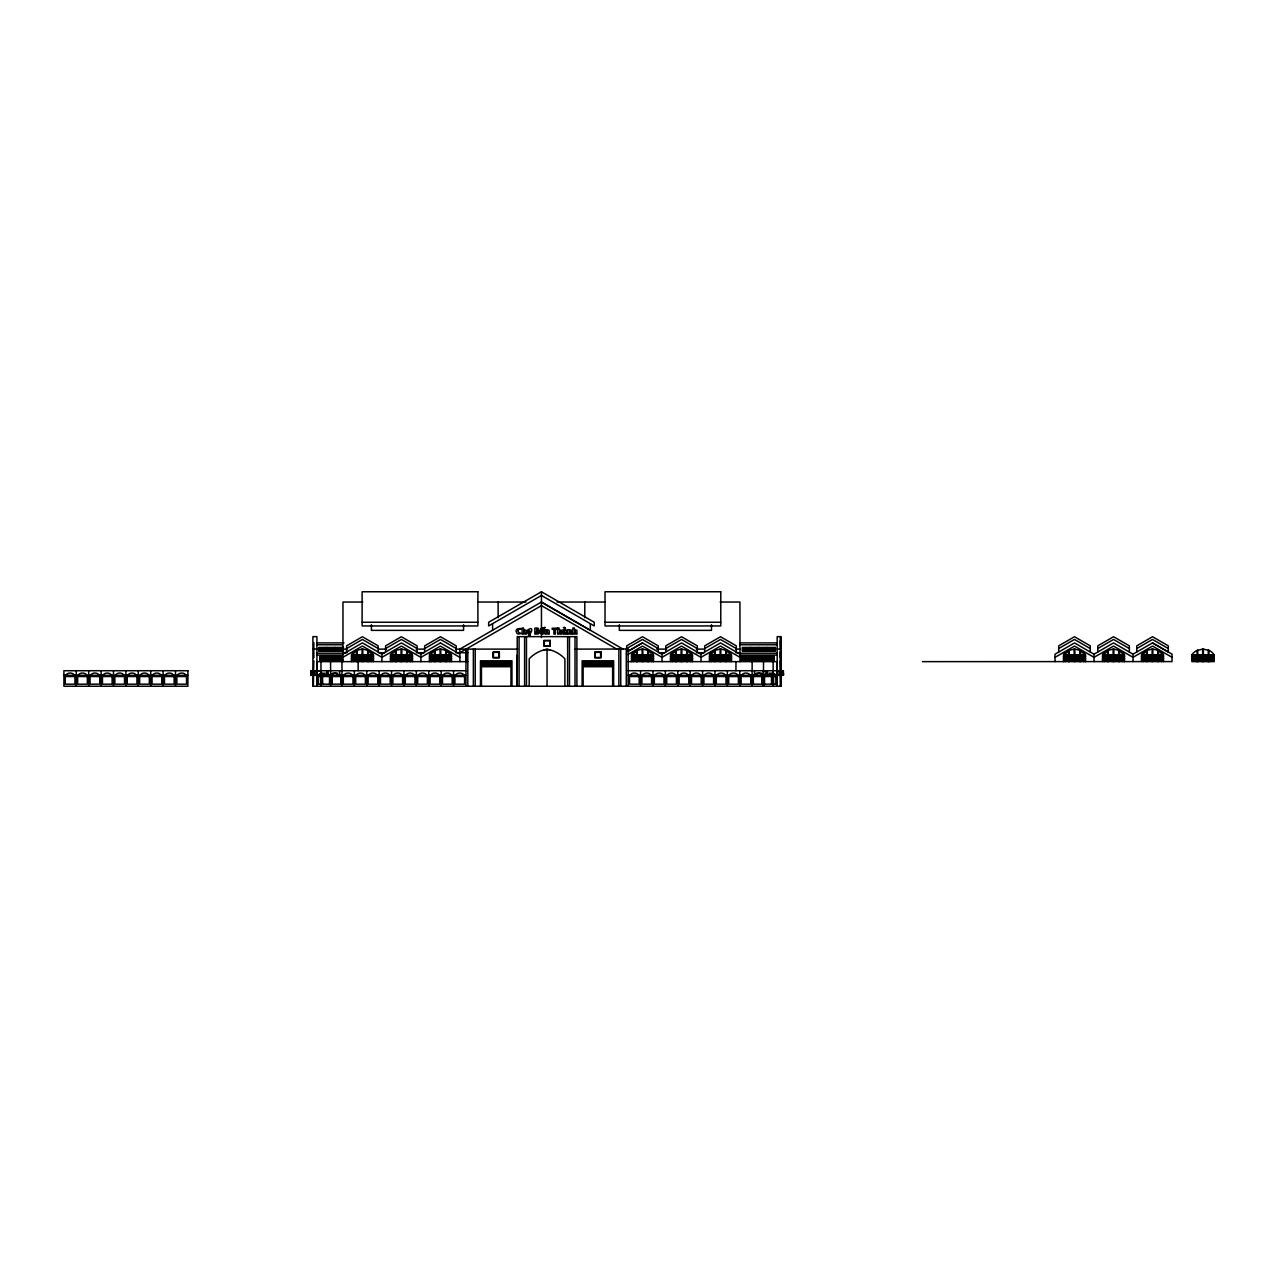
<?xml version="1.0" encoding="UTF-8"?>
<svg xmlns="http://www.w3.org/2000/svg" width="1278" height="1278" viewBox="0 0 1278 1278"><rect width="100%" height="100%" fill="white"/><g stroke="black" fill="none" stroke-linecap="round" stroke-linejoin="round"><path stroke-width="1.5" d="M465.959 670.726L310.73 670.726L310.73 675.343L465.959 675.343M316.928 675.343L316.928 674.257L316.928 686.238L316.928 636.636L312.902 636.636L312.902 686.238L781.209 686.238L781.209 636.636L777.184 636.636L777.184 686.238M496.775 665.614L503.42 665.614L496.775 665.614L496.775 661.892L503.42 662.196L496.775 661.892M590.66 661.892L597.321 661.892L590.66 661.892L590.66 665.614L597.321 665.614L597.321 661.892M777.184 670.726L777.184 661.637L628.137 661.637M311.576 675.343L312.136 673.826A5.847 1.901 -90 0 1 314.037 673.826L314.596 675.343M317.439 675.343L317.791 674.257M773.653 675.343L774.005 674.257M779.5 675.343L780.059 673.826A5.847 1.901 -90 0 1 781.976 673.826L782.535 675.343M318.27 675.343L319.596 673.826A5.847 4.537 -90 0 1 324.165 673.826L325.491 675.343M322.168 675.343L323.494 673.826A5.847 4.537 -90 0 1 325.187 673.091M764.707 675.343L765.554 674.257M768.621 675.343L769.947 673.826A5.847 4.537 -90 0 1 774.516 673.826L775.842 675.343M329.612 675.343L331.194 673.826A5.847 5.384 -90 0 1 336.593 673.826L338.175 675.343M332.024 675.343L333.606 673.826A5.847 5.384 -90 0 1 337.712 673.234M753.525 675.343L754.515 674.257M755.937 675.343L757.519 673.826A5.847 5.384 -90 0 1 762.918 673.826L764.5 675.343M65.45 675.343L67.175 673.826A5.847 5.847 0 0 1 73.038 673.826L74.747 675.343M77.846 675.343L79.571 673.826A5.847 5.847 0 0 1 85.434 673.826L87.144 675.343M90.243 675.343L91.968 673.826A5.847 5.847 0 0 1 97.831 673.826L99.556 675.343M102.655 675.343L104.365 673.826A5.847 5.847 0 0 1 110.227 673.826L111.953 675.343M115.052 675.343L116.761 673.826A5.847 5.847 0 0 1 122.624 673.826L124.349 675.343M127.449 675.343L129.158 673.826A5.847 5.847 0 0 1 135.021 673.826L136.746 675.343M139.845 675.343L141.554 673.826A5.847 5.847 0 0 1 147.433 673.826L149.143 675.343M152.242 675.343L153.967 673.826A5.847 5.847 0 0 1 159.83 673.826L161.539 675.343M164.654 675.343L166.38 673.826A5.847 5.847 0 0 1 172.242 673.826L173.952 675.343M177.051 675.343L178.776 673.826A5.847 5.847 0 0 1 184.639 673.826L186.348 675.343M343.494 675.343L345.22 673.826A5.847 5.847 0 0 1 351.083 673.826L352.808 675.343M355.907 675.343L357.616 673.826A5.847 5.847 0 0 1 363.479 673.826L365.204 675.343M368.304 675.343L370.013 673.826A5.847 5.847 0 0 1 375.892 673.826L377.601 675.343M380.7 675.343L382.41 673.826A5.847 5.847 0 0 1 388.288 673.826L389.998 675.343M393.097 675.343L394.806 673.826A5.847 5.847 0 0 1 400.685 673.826L402.394 675.343M405.493 675.343L407.219 673.826A5.847 5.847 0 0 1 413.082 673.826L414.791 675.343M417.89 675.343L419.615 673.826A5.847 5.847 0 0 1 425.478 673.826L427.203 675.343M430.287 675.343L432.012 673.826A5.847 5.847 0 0 1 437.875 673.826L439.6 675.343M442.715 675.343L444.424 673.826A5.847 5.847 0 0 1 450.287 673.826L452.013 675.343M455.112 675.343L456.821 673.826A5.847 5.847 0 0 1 462.684 673.826L464.409 675.343M629.703 675.343L631.412 673.826A5.847 5.847 0 0 1 637.291 673.826L639 675.343M642.099 675.343L643.824 673.826A5.847 5.847 0 0 1 649.687 673.826L651.397 675.343M654.512 675.343L656.237 673.826A5.847 5.847 0 0 1 662.1 673.826L663.809 675.343M666.908 675.343L668.634 673.826A5.847 5.847 0 0 1 674.496 673.826L676.206 675.343M679.321 675.343L681.03 673.826A5.847 5.847 0 0 1 686.893 673.826L688.618 675.343M691.717 675.343L693.427 673.826A5.847 5.847 0 0 1 699.29 673.826L701.015 675.343M704.114 675.343L705.823 673.826A5.847 5.847 0 0 1 711.686 673.826L713.412 675.343M716.511 675.343L718.22 673.826A5.847 5.847 0 0 1 724.083 673.826L725.808 675.343M728.907 675.343L730.633 673.826A5.847 5.847 0 0 1 736.495 673.826L738.205 675.343M741.304 675.343L743.029 673.826A5.847 5.847 0 0 1 748.892 673.826L750.601 675.343M481.455 662.196L488.1 662.196M481.455 663.122L488.1 663.122M481.455 664.959L488.1 664.959M488.004 662.579L481.455 662.515M488.1 663.426L481.455 663.426M488.1 664.049L481.455 664.049M488.004 664.432L481.455 664.368M488.004 665.327L481.455 665.263M489.107 662.18L495.784 662.196M495.784 662.515L489.107 662.483M495.784 663.122L489.107 663.09M495.784 663.426L489.107 663.41M489.107 664.943L495.784 664.959M495.784 664.049L489.107 664.033M495.784 664.368L489.107 664.336M495.784 665.263L489.107 665.247M503.308 662.579L496.886 662.579M503.308 663.186L496.886 663.186M503.42 663.426L496.775 663.426M496.886 665.023L503.42 664.959M504.411 662.212L510.944 662.26M503.42 664.049L496.775 664.049M503.308 664.432L496.886 664.432M504.411 663.122L511.056 663.122M504.411 664.959L511.056 664.959M510.96 662.563L504.411 662.515M511.056 663.426L504.411 663.442M511.056 664.049L504.411 664.065M510.96 664.416L504.411 664.368M510.96 665.327L504.411 665.279M589.669 662.212L583.151 662.26M583.135 665.007L589.669 664.959M583.135 663.17L589.669 663.122M589.573 662.579L583.135 662.563M589.669 663.442L583.04 663.426M589.573 664.113L583.04 664.049M589.573 664.432L583.135 664.416M589.573 665.327L583.135 665.327M590.676 664.959L597.321 664.959M597.209 662.579L590.676 662.515M597.209 663.186L590.676 663.122M597.321 663.426L590.676 663.426M597.321 664.049L590.676 664.049M597.209 664.432L590.676 664.368M604.989 662.18L598.312 662.196M598.312 663.122L604.989 663.09M604.989 662.483L598.312 662.515M604.989 663.41L598.312 663.426M598.312 664.959L604.989 664.943M604.989 664.033L598.312 664.049M612.625 662.196L605.996 662.196M604.989 664.336L598.312 664.368M604.989 665.247L598.312 665.263M606.091 663.186L612.625 663.122M612.625 664.959L606.091 665.023M612.625 662.515L606.091 662.579M612.625 663.426L605.996 663.426M612.625 664.049L605.996 664.049M612.625 664.368L606.091 664.432M612.625 665.263L606.091 665.327M346.61 648.569L362.425 639.447L378.176 648.553M342.903 654.16L362.409 642.898L381.914 654.16L401.404 642.93L420.909 654.192L440.479 642.914M342.903 657.307L362.377 646.061L381.914 657.339L401.388 646.109L420.909 657.371L440.383 646.109L459.904 657.371M385.589 648.569L401.388 639.447L417.155 648.553M424.663 648.569L440.479 639.447L456.23 648.553M541.457 591.762L488.659 622.258L488.659 625.948L541.457 595.468L594.254 625.948L594.254 622.258L541.457 591.762L541.457 602.162L590.324 630.374L590.324 623.68M623.025 649.112L541.457 602.034L459.888 649.112L459.888 652.723L541.457 605.628L616.779 649.112M628.249 651.109L642.435 642.914L662.004 654.192L681.525 642.914L700.999 654.192L700.999 661.637M627.881 651.381L642.499 642.93M627.881 654.56L642.499 646.109L662.004 657.339L681.494 646.109L700.999 657.339L720.504 646.077L739.994 657.307M665.758 648.553L681.525 639.447L697.325 648.569M704.721 648.553L720.488 639.447L736.304 648.569M700.999 654.16L720.504 642.898L739.994 654.16M1058.695 648.553L1074.463 639.447L1090.262 648.569M1055.021 657.371L1074.526 646.109L1094.032 657.339L1113.521 646.109L1133.027 657.339L1152.532 646.077L1172.022 657.307M1097.786 648.553L1113.537 639.447L1129.353 648.569M1055.021 661.637L1055.021 654.192L1074.526 642.93L1094.032 654.192L1113.537 642.914L1133.027 654.192L1133.027 661.637M1136.749 648.553L1152.516 639.447L1168.316 648.569M1133.027 654.16L1152.532 642.898L1172.022 654.16L1172.022 661.589L922.46 661.637M371.594 661.589L371.594 654.735A10.895 10.895 0 0 0 368.607 650.55L368.415 654.735L373.543 654.735A13.611 13.611 0 0 0 368.687 650.518L362.441 649.016L355.987 650.534A13.275 13.275 0 0 0 351.354 654.735L356.482 654.735L356.131 650.566A10.879 10.879 0 0 0 353.127 654.735L353.127 661.589M410.589 661.637L410.589 654.767A10.895 10.895 0 0 0 407.602 650.582L407.426 654.767L412.538 654.767A13.611 13.611 0 0 0 407.682 650.566L401.452 649.048L394.998 650.566A13.275 13.275 0 0 0 390.349 654.767L395.477 654.767L395.126 650.614A10.879 10.879 0 0 0 392.122 654.767L392.122 661.637M449.584 661.637L449.584 654.767A10.895 10.895 0 0 0 446.597 650.582L446.421 654.767L451.533 654.767A13.611 13.611 0 0 0 446.677 650.566L440.447 649.048L433.993 650.566A13.275 13.275 0 0 0 429.344 654.767L434.472 654.767L434.121 650.614A10.879 10.879 0 0 0 431.117 654.767L431.117 661.637M544.172 649.815L549.923 649.815M362.776 602.034L342.967 602.034L342.967 661.637M477.748 602.034L525.881 602.034M557.032 602.034L605.165 602.034M720.121 602.034L739.946 602.034L739.978 661.637M362.121 622.258L477.892 622.258M605.021 622.258L720.776 622.258M780.283 640.933L780.586 649.16M313.829 642.594L313.829 650.853M316.928 642.898L344.054 642.898M739.978 642.898L777.184 642.898M316.928 644.767L342.376 644.767M739.978 644.767L777.184 644.767M343.558 647.419L318.781 647.419L318.781 651.157L343.558 651.157M343.015 647.93L335.81 647.93L335.81 650.742L343.015 650.742M319.308 648.361L326.497 648.361M327.567 648.361L334.756 648.361M335.81 648.361L343.015 648.361M742.837 648.361L750.026 648.361M751.097 648.361L758.285 648.361M759.356 648.361L766.544 648.361M767.615 648.361L774.803 648.361M319.308 648.585L326.497 648.585M327.567 648.585L334.756 648.585M335.81 648.585L343.015 648.585M742.837 648.585L750.026 648.585M751.097 648.585L758.285 648.585M759.356 648.585L766.544 648.585M767.615 648.585L774.803 648.585M312.902 649.032L316.928 649.032M319.308 649.128L326.497 649.128M327.567 649.128L334.756 649.128M335.81 649.128L346.929 649.112M378.639 649.112L386.563 649.112M416.293 649.112L424.232 649.112M455.942 649.112L517.67 649.112M575.148 649.112L628.137 649.032L628.153 686.238M656.7 649.112L666.621 649.112M696.35 649.112L704.274 649.112M735.984 649.112L739.946 649.112M742.837 649.128L750.026 649.128M751.097 649.128L758.285 649.128M759.356 649.128L766.544 649.128M767.615 649.128L774.803 649.128M777.184 649.032L781.209 649.032M319.308 649.352L326.497 649.352M327.567 649.352L334.756 649.352M335.81 649.352L343.015 649.352M742.837 649.352L750.026 649.352M751.097 649.352L758.285 649.352M759.356 649.352L766.544 649.352M767.615 649.352L774.803 649.352M319.308 649.831L326.497 649.831M327.567 649.831L334.756 649.831M335.81 649.831L343.015 649.831M742.837 649.831L750.026 649.831M751.097 649.831L758.285 649.831M759.356 649.831L766.544 649.831M767.615 649.831L774.803 649.831M319.308 650.055L326.497 650.055M327.567 650.055L334.756 650.055M335.81 650.055L343.015 650.055M742.837 650.055L750.026 650.055M751.097 650.055L758.285 650.055M759.356 650.055L766.544 650.055M767.615 650.055L774.803 650.055M313.829 651.972L313.829 657.851M780.283 651.972L780.283 657.851M342.967 652.723L346.929 652.723M378.639 652.723L384.582 652.723M416.293 652.723L424.232 652.723M455.942 652.723L467.828 652.723M658.681 652.723L664.624 652.723M696.35 652.723L704.274 652.723M735.984 652.723L739.946 652.723M316.928 653.202L344.341 653.202M739.978 653.202L777.184 653.202M1191.911 654.767A13.611 13.611 0 0 1 1196.767 650.566L1203.013 649.048L1209.467 650.566A13.275 13.275 0 0 1 1214.1 654.767L1214.1 661.637L1191.911 661.637L1191.911 654.767L1197.023 654.767L1197.023 650.454M1214.1 654.767L1208.972 654.767L1208.972 650.358M316.928 655.055L342.376 655.055M517.318 654.911L517.207 686.238L517.207 636.636L576.889 636.636L576.889 686.238M739.978 655.055L777.184 655.055M1191.911 655.902L1197.023 655.902L1197.023 657.052L1191.911 657.052M1214.1 655.902L1208.972 655.902L1208.972 657.052L1214.1 657.052M342.983 656.525L319.851 656.525L319.851 660.263L342.983 660.263M342.296 657.036L336.897 657.036L336.897 659.847L342.296 659.847M320.379 657.691L327.567 657.483M328.638 657.483L335.826 657.691M336.897 657.691L342.296 657.483M741.767 657.691L748.956 657.483M750.026 657.691L757.215 657.691M758.269 657.691L765.474 657.483M766.528 657.691L773.733 657.483M320.379 658.234L327.567 658.234M328.638 658.234L335.826 658.234M336.897 658.234L342.296 658.234M741.767 658.234L748.956 658.234M750.026 658.234L757.215 658.234M758.269 658.234L765.474 658.234M766.528 658.234L773.733 658.234M1191.911 658.186L1197.023 658.186L1197.023 659.336L1191.911 659.336M1214.1 658.186L1208.972 658.186L1208.972 659.336L1214.1 659.336M320.379 658.458L327.567 658.458M328.638 658.458L335.826 658.458M336.897 658.458L342.296 658.458M741.767 658.458L748.956 658.458M750.026 658.458L757.215 658.458M758.269 658.458L765.474 658.458M766.528 658.458L773.733 658.458M320.379 658.937L327.567 658.937M328.638 658.937L335.826 658.937M336.897 658.937L342.296 658.937M741.767 658.937L748.956 658.937M750.026 658.937L757.215 658.937M758.269 658.937L765.474 658.937M766.528 658.937L773.733 658.937M320.379 659.16L327.567 659.16M328.638 659.16L335.826 659.16M336.897 659.16L342.296 659.16M741.767 659.16L748.956 659.16M750.026 659.16L757.215 659.16M758.269 659.16L765.474 659.16M766.528 659.16L773.733 659.16M1191.911 660.47L1197.023 660.47L1197.023 661.637M1214.1 660.47L1208.972 660.47L1208.972 661.637M313.829 660.806L313.334 686.238M780.283 660.806L780.778 686.238M467.828 661.637L316.928 661.637L316.928 670.726L320.954 670.726M628.137 670.726L783.382 670.726L783.382 675.343L628.153 675.343M63.9 675.343L187.898 675.343M316.928 676.541L321.401 676.541L321.401 684.177L316.928 684.177M777.184 676.541L772.711 676.541L772.711 684.177L777.184 684.177M1143.347 661.589L1143.347 654.735A10.895 10.895 0 0 1 1146.334 650.55L1146.51 654.735L1141.398 654.735A13.611 13.611 0 0 1 1146.254 650.518L1152.484 649.016L1158.938 650.534A13.275 13.275 0 0 1 1163.587 654.735L1158.459 654.735L1158.811 650.566A10.879 10.879 0 0 1 1161.814 654.735L1161.814 661.589M1104.336 661.637L1104.336 654.767A10.895 10.895 0 0 1 1107.323 650.582L1107.515 654.767L1102.403 654.767A13.611 13.611 0 0 1 1107.243 650.566L1113.489 649.048L1119.943 650.566A13.275 13.275 0 0 1 1124.576 654.767L1119.464 654.767L1119.816 650.614A10.879 10.879 0 0 1 1122.803 654.767L1122.803 661.637M1065.341 661.637L1065.341 654.767A10.895 10.895 0 0 1 1068.328 650.582L1068.52 654.767L1063.408 654.767A13.611 13.611 0 0 1 1068.248 650.566L1074.494 649.048L1080.948 650.566A13.275 13.275 0 0 1 1085.581 654.767L1080.453 654.767L1080.805 650.614A10.879 10.879 0 0 1 1083.808 654.767L1083.808 661.637M711.319 661.589L711.319 654.735A10.895 10.895 0 0 1 714.306 650.55L714.498 654.735L709.37 654.735A13.611 13.611 0 0 1 714.226 650.518L720.472 649.016L726.926 650.534A13.275 13.275 0 0 1 731.559 654.735L726.431 654.735L726.783 650.566A10.879 10.879 0 0 1 729.786 654.735L729.786 661.589M672.324 661.637L672.324 654.767A10.895 10.895 0 0 1 675.311 650.582L675.487 654.767L670.375 654.767A13.611 13.611 0 0 1 675.231 650.566L681.462 649.048L687.915 650.566A13.275 13.275 0 0 1 692.564 654.767L687.436 654.767L687.788 650.614A10.879 10.879 0 0 1 690.791 654.767L690.791 661.637M633.329 661.637L633.329 654.767A10.895 10.895 0 0 1 636.316 650.582L636.492 654.767L631.38 654.767A13.611 13.611 0 0 1 636.236 650.566L642.467 649.048L648.92 650.566A13.275 13.275 0 0 1 653.569 654.767L648.441 654.767L648.793 650.614A10.879 10.879 0 0 1 651.796 654.767L651.796 661.637M1152.516 642.914L1168.316 652.036L1168.316 645.853L1152.532 636.732L1136.749 645.853L1136.749 652.02M658.25 648.569L642.435 639.447L626.667 648.553L626.667 645.853L642.467 636.732L658.25 645.853L658.25 652.036M440.415 642.93L459.904 654.192L459.904 661.637M339.597 674.257L340.587 675.343M328.558 674.257L329.389 675.343M762.071 675.343L760.49 673.826A5.847 5.384 -90 0 0 755.729 673.49M771.944 675.343L770.602 673.826A5.847 4.537 -90 0 0 768.925 673.091M776.321 674.257L776.673 675.343M320.107 674.257L320.458 675.343M597.321 665.614L590.66 665.614M1208.237 650.039L1208.237 654.767L1203.397 654.767L1203.397 649.08M1208.237 661.637L1208.237 660.47L1203.397 660.47L1203.397 661.637M1202.646 649.08L1202.646 654.767L1197.774 654.767L1197.774 650.135M1202.646 661.637L1202.646 660.47L1197.774 660.47L1197.774 661.637M1163.587 661.589L1163.587 660.438L1158.459 660.438L1158.459 661.589M1157.708 650.007L1157.708 654.735L1152.868 654.735L1152.868 649.032M1157.708 661.589L1157.708 660.438L1152.868 660.438L1152.868 661.589M1152.133 649.032L1152.133 654.735L1147.261 654.735L1147.261 650.103M1152.133 661.589L1152.133 660.438L1147.261 660.438L1147.261 661.589M1146.51 661.589L1146.51 660.438L1141.398 660.438L1141.398 661.589M1129.353 652.036L1129.353 645.853L1113.569 636.732L1097.786 645.853L1097.786 652.02M1124.576 661.637L1124.576 660.47L1119.464 660.47L1119.464 661.637M1118.713 650.039L1118.713 654.767L1113.873 654.767L1113.873 649.08M1118.713 661.637L1118.713 660.47L1113.873 660.47L1113.873 661.637M1113.122 649.08L1113.122 654.767L1108.25 654.767L1108.25 650.135M1113.122 661.637L1113.122 660.47L1108.25 660.47L1108.25 661.637M1107.515 661.637L1107.515 660.47L1102.403 660.47L1102.403 661.637M1094.032 654.192L1094.016 661.637M1090.262 652.036L1090.262 645.853L1074.478 636.732L1058.695 645.853L1058.695 652.02M1085.581 661.637L1085.581 660.47L1080.453 660.47L1080.453 661.637M1079.718 650.039L1079.718 654.767L1074.878 654.767L1074.878 649.08M1079.718 661.637L1079.718 660.47L1074.878 660.47L1074.878 661.637M1074.127 649.08L1074.127 654.767L1069.255 654.767L1069.255 650.135M1074.127 661.637L1074.127 660.47L1069.255 660.47L1069.255 661.637M1068.52 661.637L1068.52 660.47L1063.408 660.47L1063.408 661.637M783.047 670.726L783.047 675.343M780.283 636.636L780.283 686.238M779.005 670.726L779.005 675.343M777.056 670.726L777.056 675.343M776.736 676.541L776.736 684.177M775.858 676.541L775.858 684.177M773.589 676.541L773.589 684.177M773.142 661.637L773.142 686.238M771.497 676.541L771.497 684.177M767.407 670.726L767.407 675.343M767.072 647.419L767.056 651.157M765.985 656.525L765.985 660.263M765.921 670.726L765.921 675.343M764.563 676.541L764.563 684.177M763.509 661.637L763.509 686.238M763.509 670.726L763.509 686.238M761.88 676.541L761.88 684.177M758.812 647.419L758.812 651.157M757.726 656.525L757.742 660.263M754.515 670.726L754.515 675.343M753.349 676.541L753.349 684.177M752.151 661.637L752.087 686.238M750.553 647.419L750.553 651.157M749.467 656.525L749.483 660.263M739.754 670.726L739.754 686.238M736.304 652.036L736.304 645.853L720.52 636.732L704.721 645.853L704.721 652.02M735.952 661.637L735.952 670.726M731.559 661.589L731.559 660.438L726.431 660.438L726.431 661.589M727.358 670.726L727.358 686.238M725.696 650.007L725.696 654.735L720.856 654.735L720.856 649.032M725.696 661.589L725.696 660.438L720.856 660.438L720.856 661.589M720.105 649.032L720.105 654.735L715.233 654.735L715.233 650.103M720.105 661.589L720.105 660.438L715.233 660.438L715.233 661.589M714.961 670.726L714.961 686.238M714.498 661.589L714.498 660.438L709.37 660.438L709.37 661.589M711.479 624.734L711.479 630.374L619.335 630.374L619.335 624.734M702.565 670.726L702.565 686.238M697.325 652.036L697.325 645.853L681.541 636.732L665.758 645.853L665.758 652.02M692.564 661.637L692.564 660.47L687.436 660.47L687.436 661.637M690.168 670.726L690.168 686.238M686.685 650.039L686.685 654.767L681.845 654.767L681.845 649.08M686.685 661.637L686.685 660.47L681.845 660.47L681.845 661.637M681.11 649.08L681.11 654.767L676.238 654.767L676.238 650.135M681.11 661.637L681.11 660.47L676.238 660.47L676.238 661.637M677.771 670.726L677.771 686.238M675.487 661.637L675.487 660.47L670.375 660.47L670.375 661.637M665.359 670.726L665.359 686.238M662.004 654.192L662.004 661.637M653.569 661.637L653.569 660.47L648.441 660.47L648.441 661.637M652.962 670.726L652.946 686.238M647.69 650.039L647.69 654.767L642.85 654.767L642.85 649.08M647.69 661.637L647.69 660.47L642.85 660.47L642.85 661.637M642.115 649.08L642.115 654.767L637.243 654.767L637.243 650.135M642.115 661.637L642.115 660.47L637.243 660.47L637.243 661.637M640.55 670.726L640.55 686.238M636.492 661.637L636.492 660.47L631.38 660.47L631.38 661.637M626.284 649.032L626.284 686.238M620.741 649.032L620.741 686.238M618.871 649.032L618.871 686.238M613.632 686.238L613.632 660.806L582.129 660.806L582.129 686.238M612.625 686.238L612.625 666.717L583.135 666.717L583.135 686.238M584.781 602.034L584.781 617.721M575.02 636.636L575.02 686.238M569.477 636.636L569.477 686.238M567.624 636.636L567.624 686.238M564.892 686.238L564.892 658.793A32.557 32.557 0 0 0 547.048 649.16A32.557 32.557 0 0 0 529.204 658.793L529.204 686.238M547.048 649.16L547.048 686.238M541.457 602.034L541.457 637.53M526.472 636.636L526.472 686.238M524.603 636.636L524.603 686.238M519.076 636.636L519.076 686.238M511.951 686.238L511.951 660.806L480.464 660.806L480.464 686.238M510.96 686.238L510.96 666.717L481.455 666.717L481.455 686.238M503.42 661.892L503.42 665.614M498.132 602.034L498.132 617.721M492.589 623.68L492.589 630.374M475.224 649.032L475.224 686.238M473.355 649.032L473.355 686.238M467.812 649.032L467.812 686.238M466.135 649.112L466.135 661.637M465.959 649.032L465.959 686.238M463.563 624.734L463.563 630.374L371.435 630.374L371.435 624.734M456.23 652.02L456.23 645.853L440.447 636.732L424.663 645.853L424.663 652.036M453.562 670.726L453.562 686.238M451.533 661.637L451.533 660.47L446.421 660.47L446.421 661.637M445.671 650.135L445.671 654.767L440.798 654.767L440.798 649.08M445.671 661.637L445.671 660.47L440.798 660.47L440.798 661.637M441.166 670.726L441.166 686.238M440.063 649.08L440.063 654.767L435.223 654.767L435.223 650.039M440.063 661.637L440.063 660.47L435.223 660.47L435.223 661.637M434.472 661.637L434.472 660.47L429.344 660.47L429.344 661.637M428.753 670.726L428.753 686.238M420.909 654.192L420.909 661.637M417.155 652.02L417.155 645.853L401.372 636.732L385.589 645.853L385.589 652.036M416.34 670.726L416.34 686.238M412.538 661.637L412.538 660.47L407.426 660.47L407.426 661.637M406.676 650.135L406.676 654.767L401.803 654.767L401.803 649.08M406.676 661.637L406.676 660.47L401.803 660.47L401.803 661.637M403.944 670.726L403.944 686.238M401.068 649.08L401.068 654.767L396.228 654.767L396.228 650.039M401.068 661.637L401.068 660.47L396.228 660.47L396.228 661.637M395.477 661.637L395.477 660.47L390.349 660.47L390.349 661.637M391.547 670.726L391.547 686.238M381.914 654.16L381.914 661.637M379.151 670.726L379.151 686.238M378.176 652.02L378.176 645.853L362.393 636.732L346.61 645.853L346.61 652.036M373.543 661.589L373.543 660.438L368.415 660.438L368.415 661.589M367.681 650.103L367.681 654.735L362.808 654.735L362.808 649.032M367.681 661.589L367.681 660.438L362.808 660.438L362.808 661.589M366.754 670.726L366.754 686.238M362.057 649.032L362.057 654.735L357.217 654.735L357.217 650.007M362.057 661.589L362.057 660.438L357.217 660.438L357.217 661.589M358.159 661.637L358.159 670.726M356.482 661.589L356.482 660.438L351.354 660.438L351.354 661.589M354.357 670.726L354.357 686.238M341.945 661.637L342.025 686.238M340.763 676.541L340.763 684.177M339.597 670.726L339.597 675.343M336.37 656.525L336.386 660.263M335.299 647.419L335.299 651.157M332.216 676.541L332.216 684.177M330.587 661.637L330.603 686.238M329.532 676.541L329.532 684.177M328.126 656.525L328.111 660.263M328.174 670.726L328.174 675.343M327.04 647.419L327.04 651.157M326.705 670.726L326.705 675.343M322.615 676.541L322.615 684.177M320.954 661.637L320.97 686.238M320.522 676.541L320.522 684.177M318.254 676.541L318.254 684.177M317.375 676.541L317.375 684.177M317.056 670.726L317.056 675.343M315.107 670.726L315.107 675.343M311.065 670.726L311.081 675.343M175.501 670.726L175.501 686.238M163.089 670.726L163.089 686.238M150.692 670.726L150.692 686.238M138.296 670.726L138.296 686.238M125.899 670.726L125.899 686.238M113.486 670.726L113.486 686.238M101.106 670.726L101.106 686.238M88.693 670.726L88.693 686.238M76.297 670.726L76.297 686.238M777.184 674.257L777.184 675.343L777.184 674.257M783.382 673.234L783.382 675.343L783.382 673.091M517.973 630.693C518.197 634.223 524.635 632.993 518.117 634.032A2.508 2.508 0 0 1 516.855 632.993C513.085 627.21 524.491 628.329 520.05 629.303A1.645 1.645 0 0 0 518.948 629.319L517.973 630.693M526.999 631.38C529.459 639.879 535.562 624.559 528.293 629.687A1.917 1.917 0 0 0 527.303 630.501L526.999 631.38M540.019 631.396C539.316 636.604 548.198 632.45 541.792 633.009C547.272 633.441 542.735 626.028 540.019 631.396M530.13 631.907C528.277 636.444 528.325 627.322 530.13 631.907M539.54 632.306L538.198 634L534.827 634.112L534.827 628.217C539.891 626.875 538.357 630.342 539.54 632.306M562.56 632.402L563.342 634.144L566.665 634.112L566.378 630.15L562.879 629.766C564.477 631.667 565.866 630.038 562.56 632.402M538.006 632.29L536.377 633.041L536.297 631.556L538.006 632.29M563.933 632.53C564.684 634.815 566.09 630.741 563.933 632.53M537.639 629.894C536.217 632.227 535.977 627.674 537.639 629.894M541.441 630.949L543.038 631.316L541.441 630.949M544.396 627.482L543.917 628.536L545.402 627.482L544.396 627.482M541.84 627.482L540.658 629.032L542.303 628.201L543.997 629.032L541.84 627.482M523.82 629.91L523.469 627.961L522.095 627.961L522.095 634.112L523.469 634.112L524.188 630.709L524.859 634.112L526.248 634.112L526.057 630.214L523.82 629.91M546.84 629.91L545.115 629.671L545.115 634.112L546.505 634.112L547.224 630.709L547.895 634.112L549.284 634.112L549.077 630.214L546.84 629.91M559.365 629.91L559.029 627.961L557.655 627.961L557.655 634.112L559.029 634.112L559.748 630.709L560.419 634.112L561.809 634.112L561.617 630.214L559.365 629.91M569.413 629.91L567.688 629.671L567.688 634.112L569.077 634.112L569.796 630.709L570.467 634.112L571.857 634.112L571.649 630.214L569.413 629.91M574.605 629.91L574.269 627.961L572.879 627.961L572.879 634.112L574.269 634.112L574.988 630.709L575.659 634.112L577.049 634.112L576.841 630.214L574.605 629.91M477.892 591.762L362.121 591.762L362.121 625.948L477.892 625.948L477.892 591.762M720.776 591.762L605.021 591.762L605.021 625.948L720.776 625.948L720.776 591.762M564.716 627.482L563.406 627.482L565.531 629.032L564.716 627.482M557.112 628.217L552.16 628.217L552.16 629.351L553.901 629.351L553.901 634.112L555.371 634.112L555.371 629.351L557.112 629.351L557.112 628.217M529.971 634.719L528.549 634.719L528.549 635.789L529.971 635.789L529.971 634.719M550.227 640.39L543.901 640.39L543.901 646.285L550.227 646.285L550.227 640.39M549.812 640.789L544.316 640.789L544.316 645.885L549.812 645.885L549.812 640.789M775.331 647.419L742.294 647.419L742.294 651.157L775.331 651.157L775.331 647.419M326.497 647.93L319.308 647.93L319.308 650.742L326.497 650.742L326.497 647.93M334.756 647.93L327.567 647.93L327.567 650.742L334.756 650.742L334.756 647.93M750.026 647.93L742.837 647.93L742.837 650.742L750.026 650.742L750.026 647.93M758.285 647.93L751.097 647.93L751.097 650.742L758.285 650.742L758.285 647.93M766.544 647.93L759.356 647.93L759.356 650.742L766.544 650.742L766.544 647.93M774.803 647.93L767.615 647.93L767.615 650.742L774.803 650.742L774.803 647.93M499.363 651.972L493.036 651.972L493.036 657.851L499.363 657.851L499.363 651.972M601.059 651.972L594.733 651.972L594.733 657.851L601.059 657.851L601.059 651.972M498.947 652.355L493.452 652.355L493.452 657.467L498.947 657.467L498.947 652.355M600.628 652.355L595.149 652.355L595.149 657.467L600.628 657.467L600.628 652.355M356.482 655.87L351.354 655.87L351.354 657.02L356.482 657.02L356.482 655.87M362.057 655.87L357.217 655.87L357.217 657.02L362.057 657.02L362.057 655.87M367.681 655.87L362.808 655.87L362.808 657.02L367.681 657.02L367.681 655.87M373.543 655.87L368.415 655.87L368.415 657.02L373.543 657.02L373.543 655.87M714.498 655.87L709.37 655.87L709.37 657.02L714.498 657.02L714.498 655.87M720.105 655.87L715.233 655.87L715.233 657.02L720.105 657.02L720.105 655.87M725.696 655.87L720.856 655.87L720.856 657.02L725.696 657.02L725.696 655.87M731.559 655.87L726.431 655.87L726.431 657.02L731.559 657.02L731.559 655.87M1146.51 655.87L1141.398 655.87L1141.398 657.02L1146.51 657.02L1146.51 655.87M1152.133 655.87L1147.261 655.87L1147.261 657.02L1152.133 657.02L1152.133 655.87M1157.708 655.87L1152.868 655.87L1152.868 657.02L1157.708 657.02L1157.708 655.87M1163.587 655.87L1158.459 655.87L1158.459 657.02L1163.587 657.02L1163.587 655.87M395.477 655.902L390.349 655.902L390.349 657.052L395.477 657.052L395.477 655.902M401.068 655.902L396.228 655.902L396.228 657.052L401.068 657.052L401.068 655.902M406.676 655.902L401.803 655.902L401.803 657.052L406.676 657.052L406.676 655.902M412.538 655.902L407.426 655.902L407.426 657.052L412.538 657.052L412.538 655.902M434.472 655.902L429.344 655.902L429.344 657.052L434.472 657.052L434.472 655.902M440.063 655.902L435.223 655.902L435.223 657.052L440.063 657.052L440.063 655.902M445.671 655.902L440.798 655.902L440.798 657.052L445.671 657.052L445.671 655.902M451.533 655.902L446.421 655.902L446.421 657.052L451.533 657.052L451.533 655.902M636.492 655.902L631.38 655.902L631.38 657.052L636.492 657.052L636.492 655.902M642.115 655.902L637.243 655.902L637.243 657.052L642.115 657.052L642.115 655.902M647.69 655.902L642.85 655.902L642.85 657.052L647.69 657.052L647.69 655.902M653.569 655.902L648.441 655.902L648.441 657.052L653.569 657.052L653.569 655.902M675.487 655.902L670.375 655.902L670.375 657.052L675.487 657.052L675.487 655.902M681.11 655.902L676.238 655.902L676.238 657.052L681.11 657.052L681.11 655.902M686.685 655.902L681.845 655.902L681.845 657.052L686.685 657.052L686.685 655.902M692.564 655.902L687.436 655.902L687.436 657.052L692.564 657.052L692.564 655.902M1068.52 655.902L1063.408 655.902L1063.408 657.052L1068.52 657.052L1068.52 655.902M1074.127 655.902L1069.255 655.902L1069.255 657.052L1074.127 657.052L1074.127 655.902M1079.718 655.902L1074.878 655.902L1074.878 657.052L1079.718 657.052L1079.718 655.902M1085.581 655.902L1080.453 655.902L1080.453 657.052L1085.581 657.052L1085.581 655.902M1107.515 655.902L1102.403 655.902L1102.403 657.052L1107.515 657.052L1107.515 655.902M1113.122 655.902L1108.25 655.902L1108.25 657.052L1113.122 657.052L1113.122 655.902M1118.713 655.902L1113.873 655.902L1113.873 657.052L1118.713 657.052L1118.713 655.902M1124.576 655.902L1119.464 655.902L1119.464 657.052L1124.576 657.052L1124.576 655.902M1202.646 655.902L1197.774 655.902L1197.774 657.052L1202.646 657.052L1202.646 655.902M1208.237 655.902L1203.397 655.902L1203.397 657.052L1208.237 657.052L1208.237 655.902M774.244 656.525L741.208 656.525L741.208 660.263L774.244 660.263L774.244 656.525M327.567 657.036L320.379 657.036L320.379 659.847L327.567 659.847L327.567 657.036M335.826 657.036L328.638 657.036L328.638 659.847L335.826 659.847L335.826 657.036M748.956 657.036L741.767 657.036L741.767 659.847L748.956 659.847L748.956 657.036M757.215 657.036L750.026 657.036L750.026 659.847L757.215 659.847L757.215 657.036M765.474 657.036L758.269 657.036L758.269 659.847L765.474 659.847L765.474 657.036M773.733 657.036L766.528 657.036L766.528 659.847L773.733 659.847L773.733 657.036M356.482 658.154L351.354 658.154L351.354 659.304L356.482 659.304L356.482 658.154M362.057 658.154L357.217 658.154L357.217 659.304L362.057 659.304L362.057 658.154M367.681 658.154L362.808 658.154L362.808 659.304L367.681 659.304L367.681 658.154M373.543 658.154L368.415 658.154L368.415 659.304L373.543 659.304L373.543 658.154M395.477 658.186L390.349 658.186L390.349 659.336L395.477 659.336L395.477 658.186M401.068 658.186L396.228 658.186L396.228 659.336L401.068 659.336L401.068 658.186M406.676 658.186L401.803 658.186L401.803 659.336L406.676 659.336L406.676 658.186M412.538 658.186L407.426 658.186L407.426 659.336L412.538 659.336L412.538 658.186M434.472 658.186L429.344 658.186L429.344 659.336L434.472 659.336L434.472 658.186M440.063 658.186L435.223 658.186L435.223 659.336L440.063 659.336L440.063 658.186M445.671 658.186L440.798 658.186L440.798 659.336L445.671 659.336L445.671 658.186M451.533 658.186L446.421 658.186L446.421 659.336L451.533 659.336L451.533 658.186M636.492 658.186L631.38 658.186L631.38 659.336L636.492 659.336L636.492 658.186M642.115 658.186L637.243 658.186L637.243 659.336L642.115 659.336L642.115 658.186M647.69 658.186L642.85 658.186L642.85 659.336L647.69 659.336L647.69 658.186M653.569 658.186L648.441 658.186L648.441 659.336L653.569 659.336L653.569 658.186M675.487 658.186L670.375 658.186L670.375 659.336L675.487 659.336L675.487 658.186M681.11 658.186L676.238 658.186L676.238 659.336L681.11 659.336L681.11 658.186M686.685 658.186L681.845 658.186L681.845 659.336L686.685 659.336L686.685 658.186M692.564 658.186L687.436 658.186L687.436 659.336L692.564 659.336L692.564 658.186M714.498 658.154L709.37 658.154L709.37 659.304L714.498 659.304L714.498 658.154M720.105 658.154L715.233 658.154L715.233 659.304L720.105 659.304L720.105 658.154M725.696 658.154L720.856 658.154L720.856 659.304L725.696 659.304L725.696 658.154M731.559 658.154L726.431 658.154L726.431 659.304L731.559 659.304L731.559 658.154M1068.52 658.186L1063.408 658.186L1063.408 659.336L1068.52 659.336L1068.52 658.186M1074.127 658.186L1069.255 658.186L1069.255 659.336L1074.127 659.336L1074.127 658.186M1079.718 658.186L1074.878 658.186L1074.878 659.336L1079.718 659.336L1079.718 658.186M1085.581 658.186L1080.453 658.186L1080.453 659.336L1085.581 659.336L1085.581 658.186M1107.515 658.186L1102.403 658.186L1102.403 659.336L1107.515 659.336L1107.515 658.186M1113.122 658.186L1108.25 658.186L1108.25 659.336L1113.122 659.336L1113.122 658.186M1118.713 658.186L1113.873 658.186L1113.873 659.336L1118.713 659.336L1118.713 658.186M1124.576 658.186L1119.464 658.186L1119.464 659.336L1124.576 659.336L1124.576 658.186M1146.51 658.154L1141.398 658.154L1141.398 659.304L1146.51 659.304L1146.51 658.154M1152.133 658.154L1147.261 658.154L1147.261 659.304L1152.133 659.304L1152.133 658.154M1157.708 658.154L1152.868 658.154L1152.868 659.304L1157.708 659.304L1157.708 658.154M1163.587 658.154L1158.459 658.154L1158.459 659.304L1163.587 659.304L1163.587 658.154M1202.646 658.186L1197.774 658.186L1197.774 659.336L1202.646 659.336L1202.646 658.186M1208.237 658.186L1203.397 658.186L1203.397 659.336L1208.237 659.336L1208.237 658.186M488.1 661.892L481.455 661.892L481.455 665.614L488.1 665.614L488.1 661.892M495.784 661.892L489.107 661.892L489.107 665.614L495.784 665.614L495.784 661.892M510.96 661.892L504.411 661.892L504.411 665.614L510.96 665.614L510.96 661.892M589.669 661.892L583.135 661.892L583.135 665.614L589.669 665.614L589.669 661.892M604.989 661.892L598.312 661.892L598.312 665.614L604.989 665.614L604.989 661.892M612.625 661.892L605.98 661.892L605.98 665.614L612.625 665.614L612.625 661.892M187.898 670.726L63.9 670.726L63.9 686.238L187.898 686.238L187.898 670.726M74.939 676.541L65.258 676.541L65.258 684.177L74.939 684.177L74.939 676.541M87.335 676.541L77.67 676.541L77.67 684.177L87.335 684.177L87.335 676.541M99.732 676.541L90.067 676.541L90.067 684.177L99.732 684.177L99.732 676.541M112.129 676.541L102.464 676.541L102.464 684.177L112.129 684.177L112.129 676.541M124.525 676.541L114.86 676.541L114.86 684.177L124.525 684.177L124.525 676.541M136.938 676.541L127.257 676.541L127.257 684.177L136.938 684.177L136.938 676.541M149.334 676.541L139.653 676.541L139.653 684.177L149.334 684.177L149.334 676.541M161.731 676.541L152.05 676.541L152.05 684.177L161.731 684.177L161.731 676.541M174.143 676.541L164.479 676.541L164.479 684.177L174.143 684.177L174.143 676.541M186.54 676.541L176.875 676.541L176.875 684.177L186.54 684.177L186.54 676.541M330.123 676.541L322.024 676.541L322.024 684.177L330.123 684.177L330.123 676.541M341.13 676.541L331.865 676.541L331.865 684.177L341.13 684.177L341.13 676.541M352.984 676.541L343.319 676.541L343.319 684.177L352.984 684.177L352.984 676.541M365.38 676.541L355.715 676.541L355.715 684.177L365.38 684.177L365.38 676.541M377.793 676.541L368.112 676.541L368.112 684.177L377.793 684.177L377.793 676.541M390.189 676.541L380.509 676.541L380.509 684.177L390.189 684.177L390.189 676.541M402.586 676.541L392.905 676.541L392.905 684.177L402.586 684.177L402.586 676.541M414.983 676.541L405.302 676.541L405.302 684.177L414.983 684.177L414.983 676.541M427.379 676.541L417.714 676.541L417.714 684.177L427.379 684.177L427.379 676.541M439.776 676.541L430.111 676.541L430.111 684.177L439.776 684.177L439.776 676.541M452.188 676.541L442.523 676.541L442.523 684.177L452.188 684.177L452.188 676.541M464.585 676.541L454.92 676.541L454.92 684.177L464.585 684.177L464.585 676.541M639.192 676.541L629.511 676.541L629.511 684.177L639.192 684.177L639.192 676.541M651.588 676.541L641.907 676.541L641.907 684.177L651.588 684.177L651.588 676.541M664.001 676.541L654.336 676.541L654.336 684.177L664.001 684.177L664.001 676.541M676.397 676.541L666.733 676.541L666.733 684.177L676.397 684.177L676.397 676.541M688.794 676.541L679.129 676.541L679.129 684.177L688.794 684.177L688.794 676.541M701.207 676.541L691.526 676.541L691.526 684.177L701.207 684.177L701.207 676.541M713.603 676.541L703.922 676.541L703.922 684.177L713.603 684.177L713.603 676.541M726 676.541L716.319 676.541L716.319 684.177L726 684.177L726 676.541M738.396 676.541L728.716 676.541L728.716 684.177L738.396 684.177L738.396 676.541M750.793 676.541L741.128 676.541L741.128 684.177L750.793 684.177L750.793 676.541M762.247 676.541L752.982 676.541L752.982 684.177L762.247 684.177L762.247 676.541M772.088 676.541L763.988 676.541L763.988 684.177L772.088 684.177L772.088 676.541"/></g></svg>
